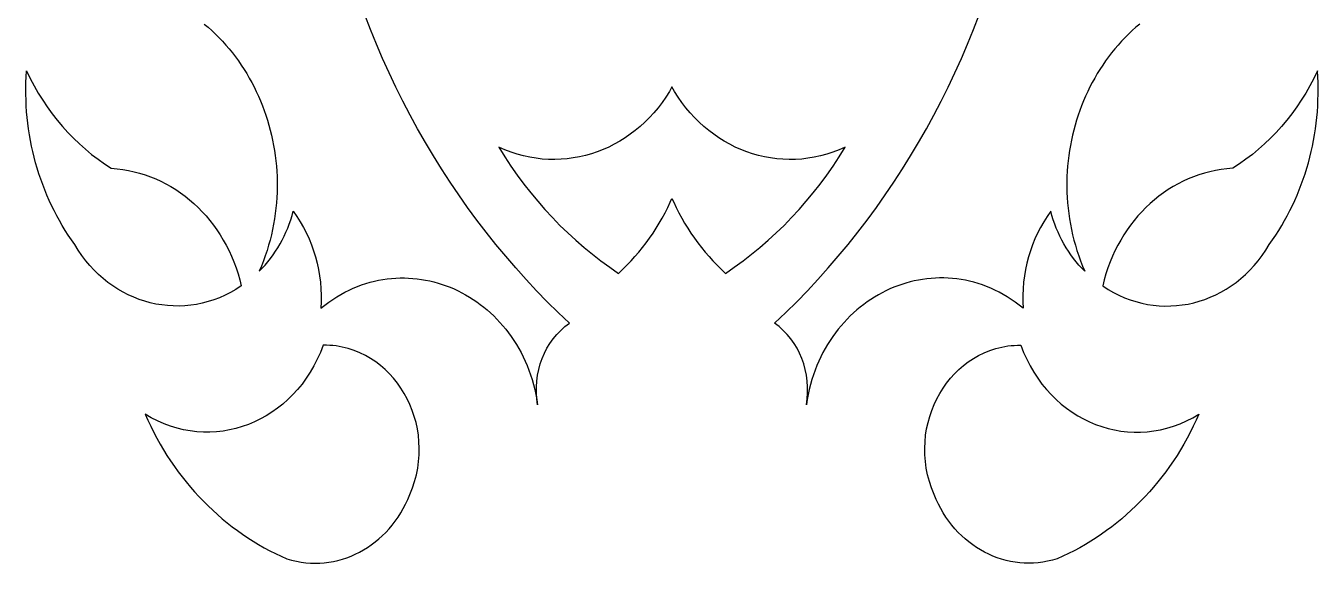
# Model space of a CAD drawing. Extents: x -3069 to -2029, y 258 to 1298.
# Drawn here: x -2590.7 to -2507.7, y 320.9 to 355.4 of the extents above; entities that cross this region are included whole.
import ezdxf

# ---------------------------------------------------------------- set-up
doc = ezdxf.new("R2010")
doc.units = 0
doc.layers.add('LAYER_1', color=18, linetype='CONTINUOUS')

msp = doc.modelspace()

# ---------------------------------------------------------------- linework, layer by layer
at = {"layer": 'LAYER_1'}
for points in [[(-2579.252, 355.512), (-2579.005, 355.302), (-2578.764, 355.085), (-2578.53, 354.863), (-2578.301, 354.634), (-2578.079, 354.399), (-2577.862, 354.158), (-2577.652, 353.912), (-2577.448, 353.66), (-2577.251, 353.402), (-2577.06, 353.14), (-2576.876, 352.872), (-2576.698, 352.599), (-2576.527, 352.322), (-2576.362, 352.041), (-2576.204, 351.754), (-2576.053, 351.464), (-2575.909, 351.17), (-2575.772, 350.872), (-2575.642, 350.57), (-2575.519, 350.264), (-2575.404, 349.956), (-2575.295, 349.644), (-2575.194, 349.329), (-2575.1, 349.011), (-2575.013, 348.69), (-2574.934, 348.367), (-2574.863, 348.042), (-2574.799, 347.714), (-2574.743, 347.384), (-2574.694, 347.053), (-2574.654, 346.72), (-2574.621, 346.385), (-2574.596, 346.049), (-2574.579, 345.711), (-2574.57, 345.373), (-2574.57, 345.034), (-2574.577, 344.694), (-2574.593, 344.353), (-2574.617, 344.013), (-2574.649, 343.672), (-2574.69, 343.33), (-2574.74, 342.99), (-2574.798, 342.649), (-2574.865, 342.309), (-2574.94, 341.969), (-2575.024, 341.631), (-2575.117, 341.293), (-2575.219, 340.956), (-2575.33, 340.621), (-2575.45, 340.287), (-2575.579, 339.955), (-2575.717, 339.625), (-2575.525, 339.821), (-2575.339, 340.025), (-2575.161, 340.235), (-2574.99, 340.452), (-2574.826, 340.675), (-2574.669, 340.904), (-2574.52, 341.139), (-2574.379, 341.379), (-2574.245, 341.625), (-2574.119, 341.875), (-2574.002, 342.131), (-2573.892, 342.391), (-2573.791, 342.656), (-2573.698, 342.925), (-2573.614, 343.198), (-2573.538, 343.474), (-2573.304, 343.14), (-2573.084, 342.796), (-2572.881, 342.441), (-2572.694, 342.078), (-2572.522, 341.706), (-2572.367, 341.326), (-2572.229, 340.939), (-2572.107, 340.545), (-2572.002, 340.146), (-2571.914, 339.741), (-2571.843, 339.332), (-2571.79, 338.919), (-2571.755, 338.503), (-2571.737, 338.084), (-2571.737, 337.664), (-2571.756, 337.242), (-2571.507, 337.442), (-2571.254, 337.63), (-2570.999, 337.807), (-2570.741, 337.973), (-2570.48, 338.129), (-2570.217, 338.273), (-2569.951, 338.406), (-2569.684, 338.529), (-2569.415, 338.64), (-2569.144, 338.742), (-2568.871, 338.833), (-2568.598, 338.913), (-2568.324, 338.983), (-2568.049, 339.043), (-2567.773, 339.093), (-2567.497, 339.133), (-2567.221, 339.163), (-2566.944, 339.183), (-2566.669, 339.193), (-2566.393, 339.194), (-2566.118, 339.185), (-2565.844, 339.167), (-2565.571, 339.139), (-2565.3, 339.102), (-2565.03, 339.056), (-2564.761, 339.001), (-2564.495, 338.936), (-2564.23, 338.863), (-2563.968, 338.781), (-2563.709, 338.69), (-2563.452, 338.591), (-2563.198, 338.483), (-2562.947, 338.366), (-2562.699, 338.241), (-2562.455, 338.108), (-2562.215, 337.967), (-2561.978, 337.817), (-2561.746, 337.659), (-2561.518, 337.494), (-2561.295, 337.321), (-2561.076, 337.14), (-2560.862, 336.951), (-2560.654, 336.755), (-2560.451, 336.551), (-2560.253, 336.34), (-2560.061, 336.121), (-2559.876, 335.896), (-2559.696, 335.663), (-2559.523, 335.423), (-2559.356, 335.177), (-2559.196, 334.923), (-2559.043, 334.663), (-2558.898, 334.396), (-2558.759, 334.123), (-2558.629, 333.843), (-2558.506, 333.557), (-2558.391, 333.264), (-2558.285, 332.965), (-2558.187, 332.66), (-2558.097, 332.35), (-2558.016, 332.033), (-2557.945, 331.71), (-2557.883, 331.382), (-2557.83, 331.048), (-2557.883, 331.431), (-2557.91, 331.813), (-2557.911, 332.194), (-2557.886, 332.57), (-2557.836, 332.942), (-2557.761, 333.308), (-2557.663, 333.665), (-2557.54, 334.013), (-2557.395, 334.351), (-2557.228, 334.676), (-2557.039, 334.988), (-2556.829, 335.284), (-2556.598, 335.564), (-2556.347, 335.825), (-2556.076, 336.068), (-2555.787, 336.289), (-2556.504, 336.97), (-2557.207, 337.665), (-2557.896, 338.374), (-2558.572, 339.097), (-2559.234, 339.834), (-2559.881, 340.585), (-2560.514, 341.349), (-2561.132, 342.126), (-2561.736, 342.915), (-2562.326, 343.717), (-2562.9, 344.532), (-2563.459, 345.358), (-2564.003, 346.196), (-2564.532, 347.046), (-2565.045, 347.906), (-2565.543, 348.778), (-2566.025, 349.66), (-2566.491, 350.552), (-2566.941, 351.455), (-2567.374, 352.368), (-2567.791, 353.29), (-2568.192, 354.221), (-2568.576, 355.162), (-2568.944, 356.112)], [(-2519.136, 355.512), (-2519.383, 355.302), (-2519.624, 355.085), (-2519.858, 354.863), (-2520.087, 354.634), (-2520.309, 354.399), (-2520.526, 354.158), (-2520.736, 353.912), (-2520.94, 353.66), (-2521.137, 353.402), (-2521.328, 353.14), (-2521.512, 352.872), (-2521.69, 352.599), (-2521.861, 352.322), (-2522.026, 352.041), (-2522.184, 351.754), (-2522.335, 351.464), (-2522.479, 351.17), (-2522.616, 350.872), (-2522.746, 350.57), (-2522.869, 350.264), (-2522.984, 349.956), (-2523.093, 349.644), (-2523.194, 349.329), (-2523.288, 349.011), (-2523.375, 348.69), (-2523.454, 348.367), (-2523.525, 348.042), (-2523.589, 347.714), (-2523.645, 347.384), (-2523.694, 347.053), (-2523.734, 346.72), (-2523.767, 346.385), (-2523.792, 346.049), (-2523.809, 345.711), (-2523.818, 345.373), (-2523.818, 345.034), (-2523.811, 344.694), (-2523.795, 344.353), (-2523.771, 344.013), (-2523.738, 343.672), (-2523.697, 343.33), (-2523.648, 342.99), (-2523.59, 342.649), (-2523.523, 342.309), (-2523.448, 341.969), (-2523.364, 341.631), (-2523.271, 341.293), (-2523.169, 340.956), (-2523.058, 340.621), (-2522.938, 340.287), (-2522.809, 339.955), (-2522.671, 339.625), (-2522.863, 339.821), (-2523.048, 340.025), (-2523.227, 340.235), (-2523.398, 340.452), (-2523.562, 340.675), (-2523.719, 340.904), (-2523.868, 341.139), (-2524.009, 341.379), (-2524.143, 341.625), (-2524.269, 341.875), (-2524.386, 342.131), (-2524.496, 342.391), (-2524.597, 342.656), (-2524.69, 342.925), (-2524.774, 343.198), (-2524.849, 343.474), (-2525.084, 343.14), (-2525.303, 342.796), (-2525.507, 342.441), (-2525.694, 342.078), (-2525.866, 341.706), (-2526.021, 341.326), (-2526.159, 340.939), (-2526.281, 340.545), (-2526.386, 340.146), (-2526.474, 339.741), (-2526.545, 339.332), (-2526.598, 338.919), (-2526.633, 338.503), (-2526.651, 338.084), (-2526.651, 337.664), (-2526.632, 337.242), (-2526.881, 337.442), (-2527.134, 337.63), (-2527.389, 337.807), (-2527.647, 337.973), (-2527.908, 338.129), (-2528.171, 338.273), (-2528.437, 338.406), (-2528.704, 338.529), (-2528.973, 338.64), (-2529.244, 338.742), (-2529.516, 338.833), (-2529.79, 338.913), (-2530.064, 338.983), (-2530.339, 339.043), (-2530.615, 339.093), (-2530.891, 339.133), (-2531.167, 339.163), (-2531.443, 339.183), (-2531.719, 339.193), (-2531.995, 339.194), (-2532.27, 339.185), (-2532.544, 339.167), (-2532.816, 339.139), (-2533.088, 339.102), (-2533.358, 339.056), (-2533.627, 339.001), (-2533.893, 338.936), (-2534.158, 338.863), (-2534.42, 338.781), (-2534.679, 338.69), (-2534.936, 338.591), (-2535.19, 338.483), (-2535.441, 338.366), (-2535.689, 338.241), (-2535.933, 338.108), (-2536.173, 337.967), (-2536.41, 337.817), (-2536.642, 337.659), (-2536.87, 337.494), (-2537.093, 337.321), (-2537.312, 337.14), (-2537.525, 336.951), (-2537.734, 336.755), (-2537.937, 336.551), (-2538.135, 336.34), (-2538.326, 336.121), (-2538.512, 335.896), (-2538.692, 335.663), (-2538.865, 335.423), (-2539.032, 335.177), (-2539.192, 334.923), (-2539.345, 334.663), (-2539.49, 334.396), (-2539.628, 334.123), (-2539.759, 333.843), (-2539.882, 333.557), (-2539.997, 333.264), (-2540.103, 332.965), (-2540.201, 332.66), (-2540.291, 332.35), (-2540.371, 332.033), (-2540.443, 331.71), (-2540.505, 331.382), (-2540.558, 331.048), (-2540.504, 331.431), (-2540.477, 331.813), (-2540.477, 332.194), (-2540.502, 332.57), (-2540.552, 332.942), (-2540.627, 333.308), (-2540.725, 333.665), (-2540.847, 334.013), (-2540.992, 334.351), (-2541.16, 334.676), (-2541.349, 334.988), (-2541.559, 335.284), (-2541.79, 335.564), (-2542.041, 335.825), (-2542.311, 336.068), (-2542.601, 336.289), (-2541.884, 336.97), (-2541.181, 337.665), (-2540.491, 338.374), (-2539.816, 339.097), (-2539.154, 339.834), (-2538.507, 340.585), (-2537.874, 341.349), (-2537.255, 342.126), (-2536.651, 342.915), (-2536.062, 343.717), (-2535.488, 344.532), (-2534.929, 345.358), (-2534.385, 346.196), (-2533.856, 347.046), (-2533.343, 347.906), (-2532.845, 348.778), (-2532.363, 349.66), (-2531.897, 350.552), (-2531.447, 351.455), (-2531.014, 352.368), (-2530.596, 353.29), (-2530.196, 354.221), (-2529.811, 355.162), (-2529.444, 356.112)]]:
    msp.add_lwpolyline(points, dxfattribs=at)
for points in [[(-2576.873, 338.683), (-2577.216, 338.461), (-2577.566, 338.261), (-2577.921, 338.081), (-2578.28, 337.923), (-2578.644, 337.785), (-2579.011, 337.669), (-2579.38, 337.572), (-2579.752, 337.496), (-2580.125, 337.44), (-2580.499, 337.404), (-2580.873, 337.388), (-2581.246, 337.391), (-2581.619, 337.414), (-2581.989, 337.457), (-2582.356, 337.518), (-2582.721, 337.599), (-2583.082, 337.698), (-2583.438, 337.816), (-2583.789, 337.952), (-2584.134, 338.107), (-2584.472, 338.28), (-2584.804, 338.471), (-2585.127, 338.68), (-2585.443, 338.907), (-2585.749, 339.151), (-2586.045, 339.413), (-2586.331, 339.691), (-2586.606, 339.987), (-2586.869, 340.3), (-2587.119, 340.629), (-2587.357, 340.975), (-2587.581, 341.337), (-2587.791, 341.636), (-2587.994, 341.939), (-2588.19, 342.246), (-2588.38, 342.559), (-2588.562, 342.875), (-2588.737, 343.195), (-2588.905, 343.52), (-2589.066, 343.848), (-2589.22, 344.18), (-2589.367, 344.516), (-2589.506, 344.855), (-2589.638, 345.197), (-2589.762, 345.543), (-2589.879, 345.891), (-2589.989, 346.242), (-2590.091, 346.596), (-2590.186, 346.953), (-2590.273, 347.311), (-2590.353, 347.672), (-2590.424, 348.035), (-2590.489, 348.4), (-2590.545, 348.767), (-2590.594, 349.136), (-2590.635, 349.506), (-2590.668, 349.877), (-2590.693, 350.249), (-2590.71, 350.623), (-2590.719, 350.997), (-2590.72, 351.372), (-2590.713, 351.748), (-2590.698, 352.125), (-2590.675, 352.501), (-2590.438, 352.014), (-2590.186, 351.538), (-2589.919, 351.073), (-2589.636, 350.62), (-2589.34, 350.179), (-2589.03, 349.75), (-2588.705, 349.335), (-2588.368, 348.932), (-2588.017, 348.544), (-2587.654, 348.169), (-2587.279, 347.809), (-2586.891, 347.463), (-2586.492, 347.133), (-2586.082, 346.819), (-2585.66, 346.521), (-2585.229, 346.239), (-2584.856, 346.209), (-2584.488, 346.163), (-2584.123, 346.101), (-2583.764, 346.023), (-2583.409, 345.93), (-2583.059, 345.822), (-2582.715, 345.698), (-2582.376, 345.561), (-2582.044, 345.409), (-2581.718, 345.243), (-2581.4, 345.064), (-2581.088, 344.871), (-2580.784, 344.665), (-2580.488, 344.447), (-2580.199, 344.216), (-2579.92, 343.973), (-2579.649, 343.718), (-2579.387, 343.452), (-2579.135, 343.175), (-2578.893, 342.886), (-2578.661, 342.587), (-2578.439, 342.278), (-2578.228, 341.958), (-2578.029, 341.629), (-2577.841, 341.291), (-2577.664, 340.943), (-2577.5, 340.587), (-2577.348, 340.222), (-2577.209, 339.849), (-2577.084, 339.467), (-2576.971, 339.079)], [(-2521.515, 338.683), (-2521.172, 338.461), (-2520.822, 338.261), (-2520.467, 338.081), (-2520.108, 337.923), (-2519.744, 337.785), (-2519.377, 337.669), (-2519.008, 337.572), (-2518.636, 337.496), (-2518.263, 337.44), (-2517.889, 337.404), (-2517.515, 337.388), (-2517.142, 337.391), (-2516.769, 337.414), (-2516.399, 337.457), (-2516.031, 337.518), (-2515.667, 337.599), (-2515.306, 337.698), (-2514.95, 337.816), (-2514.599, 337.952), (-2514.254, 338.107), (-2513.916, 338.28), (-2513.584, 338.471), (-2513.26, 338.68), (-2512.945, 338.907), (-2512.639, 339.151), (-2512.343, 339.413), (-2512.057, 339.691), (-2511.782, 339.987), (-2511.519, 340.3), (-2511.269, 340.629), (-2511.031, 340.975), (-2510.807, 341.337), (-2510.597, 341.636), (-2510.394, 341.939), (-2510.198, 342.246), (-2510.008, 342.559), (-2509.826, 342.875), (-2509.651, 343.195), (-2509.483, 343.52), (-2509.322, 343.848), (-2509.168, 344.18), (-2509.021, 344.516), (-2508.882, 344.855), (-2508.75, 345.197), (-2508.626, 345.543), (-2508.508, 345.891), (-2508.399, 346.242), (-2508.297, 346.596), (-2508.202, 346.953), (-2508.115, 347.311), (-2508.035, 347.672), (-2507.963, 348.035), (-2507.899, 348.4), (-2507.843, 348.767), (-2507.794, 349.136), (-2507.753, 349.506), (-2507.72, 349.877), (-2507.695, 350.249), (-2507.678, 350.623), (-2507.669, 350.997), (-2507.668, 351.372), (-2507.675, 351.748), (-2507.69, 352.125), (-2507.713, 352.501), (-2507.95, 352.014), (-2508.202, 351.538), (-2508.469, 351.073), (-2508.751, 350.62), (-2509.048, 350.179), (-2509.358, 349.75), (-2509.683, 349.335), (-2510.02, 348.932), (-2510.371, 348.544), (-2510.734, 348.169), (-2511.109, 347.809), (-2511.497, 347.463), (-2511.896, 347.133), (-2512.306, 346.819), (-2512.727, 346.521), (-2513.159, 346.239), (-2513.532, 346.209), (-2513.9, 346.163), (-2514.265, 346.101), (-2514.624, 346.023), (-2514.979, 345.93), (-2515.329, 345.822), (-2515.673, 345.698), (-2516.012, 345.561), (-2516.344, 345.409), (-2516.669, 345.243), (-2516.988, 345.064), (-2517.3, 344.871), (-2517.604, 344.665), (-2517.9, 344.447), (-2518.188, 344.216), (-2518.468, 343.973), (-2518.739, 343.718), (-2519.001, 343.452), (-2519.253, 343.175), (-2519.495, 342.886), (-2519.727, 342.587), (-2519.949, 342.278), (-2520.16, 341.958), (-2520.359, 341.629), (-2520.547, 341.291), (-2520.724, 340.943), (-2520.888, 340.587), (-2521.04, 340.222), (-2521.179, 339.849), (-2521.304, 339.467), (-2521.417, 339.079)], [(-2549.194, 344.306), (-2549.085, 344.055), (-2548.923, 343.711), (-2548.751, 343.372), (-2548.57, 343.038), (-2548.38, 342.709), (-2548.181, 342.385), (-2547.973, 342.067), (-2547.757, 341.755), (-2547.533, 341.449), (-2547.301, 341.148), (-2547.062, 340.855), (-2546.815, 340.568), (-2546.561, 340.287), (-2546.301, 340.014), (-2546.034, 339.747), (-2545.761, 339.488), (-2545.189, 339.88), (-2544.629, 340.289), (-2544.079, 340.714), (-2543.541, 341.155), (-2543.014, 341.612), (-2542.499, 342.085), (-2541.996, 342.573), (-2541.506, 343.075), (-2541.029, 343.592), (-2540.564, 344.124), (-2540.113, 344.669), (-2539.676, 345.229), (-2539.252, 345.802), (-2538.842, 346.387), (-2538.447, 346.986), (-2538.066, 347.598), (-2538.459, 347.425), (-2538.855, 347.273), (-2539.253, 347.144), (-2539.653, 347.036), (-2540.054, 346.949), (-2540.457, 346.882), (-2540.859, 346.836), (-2541.261, 346.811), (-2541.662, 346.805), (-2542.062, 346.819), (-2542.459, 346.853), (-2542.853, 346.905), (-2543.244, 346.977), (-2543.631, 347.067), (-2544.014, 347.175), (-2544.391, 347.302), (-2544.762, 347.446), (-2545.127, 347.608), (-2545.486, 347.787), (-2545.836, 347.983), (-2546.179, 348.195), (-2546.512, 348.424), (-2546.837, 348.669), (-2547.151, 348.93), (-2547.455, 349.206), (-2547.748, 349.498), (-2548.029, 349.805), (-2548.297, 350.126), (-2548.553, 350.462), (-2548.795, 350.813), (-2549.023, 351.177), (-2549.194, 351.479), (-2549.365, 351.177), (-2549.593, 350.813), (-2549.835, 350.462), (-2550.091, 350.126), (-2550.359, 349.805), (-2550.64, 349.498), (-2550.933, 349.206), (-2551.237, 348.93), (-2551.551, 348.669), (-2551.876, 348.424), (-2552.209, 348.195), (-2552.552, 347.983), (-2552.902, 347.787), (-2553.26, 347.608), (-2553.626, 347.446), (-2553.997, 347.302), (-2554.374, 347.175), (-2554.757, 347.067), (-2555.144, 346.977), (-2555.535, 346.905), (-2555.929, 346.853), (-2556.326, 346.819), (-2556.726, 346.805), (-2557.127, 346.811), (-2557.529, 346.836), (-2557.931, 346.882), (-2558.333, 346.949), (-2558.735, 347.036), (-2559.135, 347.144), (-2559.533, 347.273), (-2559.929, 347.425), (-2560.321, 347.598), (-2559.941, 346.986), (-2559.546, 346.387), (-2559.136, 345.802), (-2558.712, 345.229), (-2558.275, 344.669), (-2557.824, 344.124), (-2557.359, 343.592), (-2556.882, 343.075), (-2556.392, 342.573), (-2555.889, 342.085), (-2555.374, 341.612), (-2554.847, 341.155), (-2554.309, 340.714), (-2553.759, 340.289), (-2553.199, 339.88), (-2552.627, 339.488), (-2552.354, 339.747), (-2552.087, 340.014), (-2551.827, 340.287), (-2551.573, 340.568), (-2551.326, 340.855), (-2551.087, 341.148), (-2550.855, 341.449), (-2550.631, 341.755), (-2550.415, 342.067), (-2550.207, 342.385), (-2550.008, 342.709), (-2549.818, 343.038), (-2549.637, 343.372), (-2549.465, 343.711), (-2549.303, 344.055)], [(-2566.041, 325.273), (-2565.873, 325.695), (-2565.733, 326.12), (-2565.621, 326.546), (-2565.535, 326.974), (-2565.477, 327.401), (-2565.444, 327.827), (-2565.437, 328.251), (-2565.454, 328.671), (-2565.495, 329.087), (-2565.559, 329.496), (-2565.646, 329.899), (-2565.756, 330.294), (-2565.886, 330.68), (-2566.038, 331.057), (-2566.21, 331.421), (-2566.401, 331.774), (-2566.612, 332.114), (-2566.84, 332.439), (-2567.087, 332.748), (-2567.35, 333.041), (-2567.63, 333.317), (-2567.925, 333.573), (-2568.236, 333.81), (-2568.562, 334.026), (-2568.901, 334.22), (-2569.253, 334.391), (-2569.618, 334.538), (-2569.996, 334.659), (-2570.384, 334.754), (-2570.783, 334.822), (-2570.987, 334.845), (-2571.193, 334.861), (-2571.401, 334.87), (-2571.612, 334.871), (-2571.791, 334.411), (-2571.99, 333.968), (-2572.209, 333.543), (-2572.446, 333.136), (-2572.701, 332.747), (-2572.972, 332.378), (-2573.26, 332.027), (-2573.562, 331.695), (-2573.879, 331.384), (-2574.209, 331.092), (-2574.551, 330.821), (-2574.905, 330.571), (-2575.27, 330.342), (-2575.644, 330.134), (-2576.027, 329.948), (-2576.419, 329.784), (-2576.817, 329.643), (-2577.222, 329.524), (-2577.633, 329.429), (-2578.047, 329.357), (-2578.466, 329.309), (-2578.887, 329.285), (-2579.31, 329.285), (-2579.735, 329.31), (-2580.159, 329.361), (-2580.583, 329.437), (-2581.005, 329.538), (-2581.425, 329.666), (-2581.841, 329.821), (-2582.254, 330.002), (-2582.661, 330.21), (-2583.062, 330.446), (-2582.884, 330.049), (-2582.698, 329.658), (-2582.504, 329.272), (-2582.301, 328.893), (-2582.092, 328.519), (-2581.874, 328.151), (-2581.649, 327.79), (-2581.417, 327.435), (-2581.177, 327.086), (-2580.93, 326.744), (-2580.676, 326.409), (-2580.416, 326.081), (-2580.148, 325.759), (-2579.874, 325.445), (-2579.593, 325.138), (-2579.306, 324.838), (-2579.012, 324.546), (-2578.713, 324.261), (-2578.407, 323.984), (-2578.096, 323.715), (-2577.778, 323.454), (-2577.455, 323.201), (-2577.126, 322.956), (-2576.792, 322.72), (-2576.453, 322.492), (-2576.108, 322.272), (-2575.758, 322.061), (-2575.404, 321.86), (-2575.044, 321.667), (-2574.68, 321.483), (-2574.311, 321.308), (-2573.938, 321.143), (-2573.637, 321.057), (-2573.336, 320.988), (-2573.034, 320.934), (-2572.733, 320.896), (-2572.433, 320.873), (-2572.133, 320.865), (-2571.835, 320.873), (-2571.538, 320.895), (-2571.244, 320.931), (-2570.953, 320.982), (-2570.664, 321.046), (-2570.38, 321.125), (-2570.099, 321.217), (-2569.822, 321.323), (-2569.55, 321.442), (-2569.283, 321.573), (-2569.021, 321.718), (-2568.766, 321.875), (-2568.517, 322.044), (-2568.274, 322.226), (-2568.039, 322.419), (-2567.811, 322.625), (-2567.592, 322.841), (-2567.38, 323.069), (-2567.178, 323.308), (-2566.985, 323.558), (-2566.801, 323.819), (-2566.627, 324.089), (-2566.464, 324.37), (-2566.312, 324.662), (-2566.171, 324.962)], [(-2532.347, 325.273), (-2532.515, 325.695), (-2532.655, 326.12), (-2532.767, 326.546), (-2532.853, 326.974), (-2532.911, 327.401), (-2532.944, 327.827), (-2532.951, 328.251), (-2532.934, 328.671), (-2532.893, 329.087), (-2532.829, 329.496), (-2532.741, 329.899), (-2532.632, 330.294), (-2532.501, 330.68), (-2532.35, 331.057), (-2532.178, 331.421), (-2531.987, 331.774), (-2531.776, 332.114), (-2531.548, 332.439), (-2531.301, 332.748), (-2531.038, 333.041), (-2530.758, 333.317), (-2530.462, 333.573), (-2530.152, 333.81), (-2529.826, 334.026), (-2529.487, 334.22), (-2529.135, 334.391), (-2528.769, 334.538), (-2528.392, 334.659), (-2528.004, 334.754), (-2527.604, 334.822), (-2527.401, 334.845), (-2527.195, 334.861), (-2526.987, 334.87), (-2526.776, 334.871), (-2526.597, 334.411), (-2526.398, 333.968), (-2526.179, 333.543), (-2525.942, 333.136), (-2525.687, 332.747), (-2525.416, 332.378), (-2525.128, 332.027), (-2524.826, 331.695), (-2524.509, 331.384), (-2524.179, 331.092), (-2523.837, 330.821), (-2523.483, 330.571), (-2523.118, 330.342), (-2522.744, 330.134), (-2522.36, 329.948), (-2521.969, 329.784), (-2521.57, 329.643), (-2521.166, 329.524), (-2520.755, 329.429), (-2520.341, 329.357), (-2519.922, 329.309), (-2519.501, 329.285), (-2519.078, 329.285), (-2518.653, 329.31), (-2518.229, 329.361), (-2517.805, 329.437), (-2517.383, 329.538), (-2516.963, 329.666), (-2516.546, 329.821), (-2516.134, 330.002), (-2515.727, 330.21), (-2515.326, 330.446), (-2515.504, 330.049), (-2515.69, 329.658), (-2515.884, 329.272), (-2516.086, 328.893), (-2516.296, 328.519), (-2516.514, 328.151), (-2516.739, 327.79), (-2516.971, 327.435), (-2517.211, 327.086), (-2517.458, 326.744), (-2517.712, 326.409), (-2517.972, 326.081), (-2518.24, 325.759), (-2518.514, 325.445), (-2518.795, 325.138), (-2519.082, 324.838), (-2519.375, 324.546), (-2519.675, 324.261), (-2519.981, 323.984), (-2520.292, 323.715), (-2520.61, 323.454), (-2520.933, 323.201), (-2521.262, 322.956), (-2521.596, 322.72), (-2521.935, 322.492), (-2522.28, 322.272), (-2522.629, 322.061), (-2522.984, 321.86), (-2523.344, 321.667), (-2523.708, 321.483), (-2524.077, 321.308), (-2524.45, 321.143), (-2524.751, 321.057), (-2525.052, 320.988), (-2525.353, 320.934), (-2525.655, 320.896), (-2525.955, 320.873), (-2526.255, 320.865), (-2526.553, 320.873), (-2526.849, 320.895), (-2527.144, 320.931), (-2527.435, 320.982), (-2527.723, 321.046), (-2528.008, 321.125), (-2528.289, 321.217), (-2528.566, 321.323), (-2528.838, 321.442), (-2529.105, 321.573), (-2529.367, 321.718), (-2529.622, 321.875), (-2529.871, 322.044), (-2530.114, 322.226), (-2530.349, 322.419), (-2530.576, 322.625), (-2530.796, 322.841), (-2531.007, 323.069), (-2531.21, 323.308), (-2531.403, 323.558), (-2531.587, 323.819), (-2531.76, 324.089), (-2531.924, 324.37), (-2532.076, 324.662), (-2532.217, 324.962)]]:
    msp.add_lwpolyline(points, close=True, dxfattribs=at)

doc.saveas('drawing.dxf')
